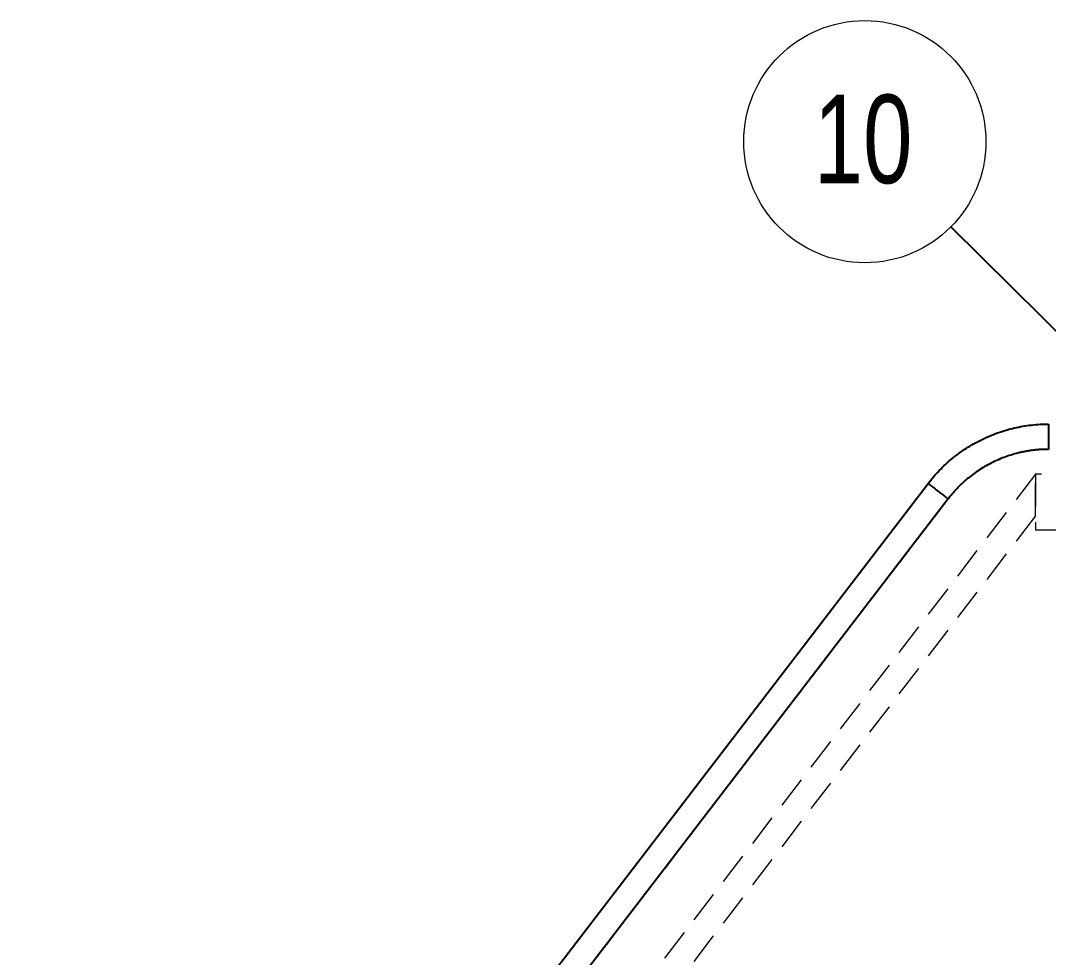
# Model space of a CAD drawing. Header units: millimetres. Extents: x 0 to 589, y 0 to 415.
# Drawn here: x 130.49 to 171.18, y 103.32 to 140.39 of the extents above; entities that cross this region are included whole.
import ezdxf

# ---------------------------------------------------------------- set-up
doc = ezdxf.new("R2010")
doc.units = ezdxf.units.MM
doc.linetypes.add('HIDDEN', pattern=[1.905, 1.27, -0.635])
doc.styles.add('SLDTEXTSTYLE0', font='TXT', dxfattribs={"width": 0.75})
doc.dimstyles.new('SLDDIMSTYLE1', dxfattribs={"dimtxt": 0.18, "dimasz": 3.556, "dimexe": 0, "dimexo": 0.0625, "dimgap": 0, "dimtad": 0, "dimtih": 1, "dimtoh": 1, "dimdec": 0, "dimrnd": 1e-09, "dimzin": 0, "dimdsep": 46, "dimtxsty": 'Standard', "dimsah": 1, "dimcen": 0.09, "dimadec": 0, "dimazin": 0, "dimtfac": 3.556, "dimtdec": 0, "dimtofl": 0, "dimtmove": 0, "dimatfit": 3, "dimfxl": 1, "dimfrac": 2, "dimtolj": 1, "dimtzin": 0, "dimarcsym": 0})

# ---------------------------------------------------------------- blocks, each defined once
blk = doc.blocks.new('SW_NOTE_0_2')
at = {"color": 0, "linetype": 'Continuous', "lineweight": 0}
blk.add_circle((-3.405, 3.372), 4.792, dxfattribs=at)
at = {"color": 0, "linetype": 'Continuous', "lineweight": 0, "insert": (-3.475, 5.23), "char_height": 3.5, "attachment_point": 2, "style": 'SLDTEXTSTYLE0'}
blk.add_mtext('10', dxfattribs=at)

msp = doc.modelspace()

# ---------------------------------------------------------------- linework, layer by layer
at = {"color": 7, "linetype": 'HIDDEN', "lineweight": 18}
for p, q in [((170.6672, 122.4403), (130.493, 70.076)), ((170.6672, 120.7975), (170.6672, 122.4403)), ((195.6672, 122.4403), (170.6672, 122.4403)), ((170.6672, 122.4403), (170.6672, 120.2403)), ((167.2094, 121.4668), (132.2099, 75.8474)), ((170.6672, 120.7975), (131.2864, 69.4673)), ((170.6672, 120.2403), (195.6672, 120.2403))]:
    msp.add_line(p, q, dxfattribs=at)
at = {"color": 7, "linetype": 'Continuous', "lineweight": 25}
for p, q in [((131.4165, 76.4561), (166.416, 122.0755)), ((167.2094, 121.4668), (132.2099, 75.8474))]:
    msp.add_line(p, q, dxfattribs=at)
for points, knots in [([(166.416, 122.0755), (166.5506, 122.251), (166.6967, 122.4213), (167.0105, 122.7473), (167.1783, 122.903), (167.533, 123.196), (167.7201, 123.3333), (168.1102, 123.5859), (168.3133, 123.7013), (168.7316, 123.9076), (168.9468, 123.9985), (169.3847, 124.1543), (169.6074, 124.2191), (170.0558, 124.3222), (170.2815, 124.3605), (170.7312, 124.411), (170.9552, 124.4233), (171.1764, 124.4233)], [0, 0, 0, 0, 0.125, 0.125, 0.25, 0.25, 0.375, 0.375, 0.5, 0.5, 0.625, 0.625, 0.75, 0.75, 0.875, 0.875, 1, 1, 1, 1]), ([(171.1764, 124.4233), (171.1764, 124.4233), (171.1764, 124.4181), (171.1764, 124.3952), (171.1764, 124.3775), (171.1764, 124.3287), (171.1764, 124.2977), (171.1764, 124.2229), (171.1764, 124.1792), (171.1764, 124.0816), (171.1764, 124.0277), (171.1764, 123.9133), (171.1764, 123.8529), (171.1764, 123.7299), (171.1764, 123.6672), (171.1764, 123.5434), (171.1764, 123.4822), (171.1764, 123.4233)], [0, 0, 0, 0, 0.125, 0.125, 0.25, 0.25, 0.375, 0.375, 0.5, 0.5, 0.625, 0.625, 0.75, 0.75, 0.875, 0.875, 1, 1, 1, 1]), ([(171.1764, 123.4233), (171.1524, 123.4232), (171.1046, 123.423), (171.0328, 123.4214), (170.9612, 123.4189), (170.8897, 123.4153), (170.8183, 123.4107), (170.7471, 123.4051), (170.6759, 123.3985), (170.6049, 123.3908), (170.534, 123.3821), (170.4632, 123.3724), (170.3925, 123.3617), (170.3219, 123.35), (170.2515, 123.3372), (170.1811, 123.3234), (170.1109, 123.3086), (169.971, 123.2771), (169.7631, 123.2223), (169.4908, 123.1337), (169.2241, 123.0295), (168.9636, 122.91), (168.7102, 122.776), (168.4652, 122.6278), (168.2291, 122.4658), (168.0402, 122.3195), (167.8942, 122.1961), (167.7874, 122.1005), (167.6836, 122.0021), (167.5827, 121.9008), (167.4848, 121.7967), (167.3898, 121.6897), (167.2977, 121.5799), (167.2388, 121.5045), (167.2094, 121.4668)], [0, 0, 0, 0, 0.0156823, 0.0313422, 0.0469828, 0.0626073, 0.078219, 0.093821, 0.1094165, 0.1250088, 0.1406011, 0.1561967, 0.1717986, 0.1874103, 0.2030348, 0.2186754, 0.2343353, 0.2500176, 0.312617, 0.3750104, 0.4374038, 0.5000032, 0.5626026, 0.624996, 0.6873894, 0.7499888, 0.7813302, 0.8125945, 0.8438074, 0.8749944, 0.9061814, 0.9373942, 0.9686586, 1, 1, 1, 1]), ([(167.2094, 121.4668), (167.1626, 121.5027), (167.1141, 121.5399), (167.0159, 121.6153), (166.9662, 121.6534), (166.8685, 121.7283), (166.8206, 121.7651), (166.7299, 121.8347), (166.6871, 121.8675), (166.6096, 121.9269), (166.575, 121.9535), (166.5157, 121.999), (166.491, 122.0179), (166.4524, 122.0476), (166.4383, 122.0584), (166.4201, 122.0723), (166.416, 122.0755), (166.416, 122.0755)], [0, 0, 0, 0, 0.125, 0.125, 0.25, 0.25, 0.375, 0.375, 0.5, 0.5, 0.625, 0.625, 0.75, 0.75, 0.875, 0.875, 1, 1, 1, 1])]:
    msp.add_open_spline(points, degree=3, knots=knots, dxfattribs=at)
at = {"color": 7, "linetype": 'HIDDEN', "lineweight": 18}
for points in [[(171.1764, 123.4233), (171.1764, 123.4822), (171.1764, 123.5434), (171.1764, 123.6672), (171.1764, 123.7299), (171.1764, 123.8529), (171.1764, 123.9133), (171.1764, 124.0277), (171.1764, 124.0816), (171.1764, 124.1792), (171.1764, 124.2229), (171.1764, 124.2977), (171.1764, 124.3287), (171.1764, 124.3775), (171.1764, 124.3952), (171.1764, 124.4181), (171.1764, 124.4233), (171.1764, 124.4233)], [(171.1764, 123.4233), (170.9921, 123.4233), (170.8054, 123.4131), (170.4306, 123.371), (170.2426, 123.3391), (169.8689, 123.2531), (169.6833, 123.1991), (169.3184, 123.0693), (169.1391, 122.9935), (168.7905, 122.8216), (168.6212, 122.7255), (168.2961, 122.515), (168.1403, 122.4006), (167.8446, 122.1564), (167.7049, 122.0266), (167.4433, 121.7549), (167.3216, 121.613), (167.2094, 121.4668)], [(166.416, 122.0755), (166.416, 122.0755), (166.4201, 122.0723), (166.4383, 122.0584), (166.4524, 122.0476), (166.491, 122.0179), (166.5157, 121.999), (166.575, 121.9535), (166.6096, 121.9269), (166.6871, 121.8675), (166.7299, 121.8347), (166.8206, 121.7651), (166.8685, 121.7283), (166.9662, 121.6534), (167.0159, 121.6153), (167.1141, 121.5399), (167.1626, 121.5027), (167.2094, 121.4668)]]:
    msp.add_open_spline(points, degree=3, knots=[0, 0, 0, 0, 0.125, 0.125, 0.25, 0.25, 0.375, 0.375, 0.5, 0.5, 0.625, 0.625, 0.75, 0.75, 0.875, 0.875, 1, 1, 1, 1], dxfattribs=at)

# ---------------------------------------------------------------- block references
at = {"color": 7, "linetype": 'Continuous', "lineweight": 0}
msp.add_blockref('SW_NOTE_0_2', (167.3145, 132.225), dxfattribs=at)

# ---------------------------------------------------------------- leaders
msp.add_leader([(177.194, 122.4403), (167.3145, 132.225)], dimstyle='SLDDIMSTYLE1', dxfattribs=at)

doc.saveas('drawing.dxf')
